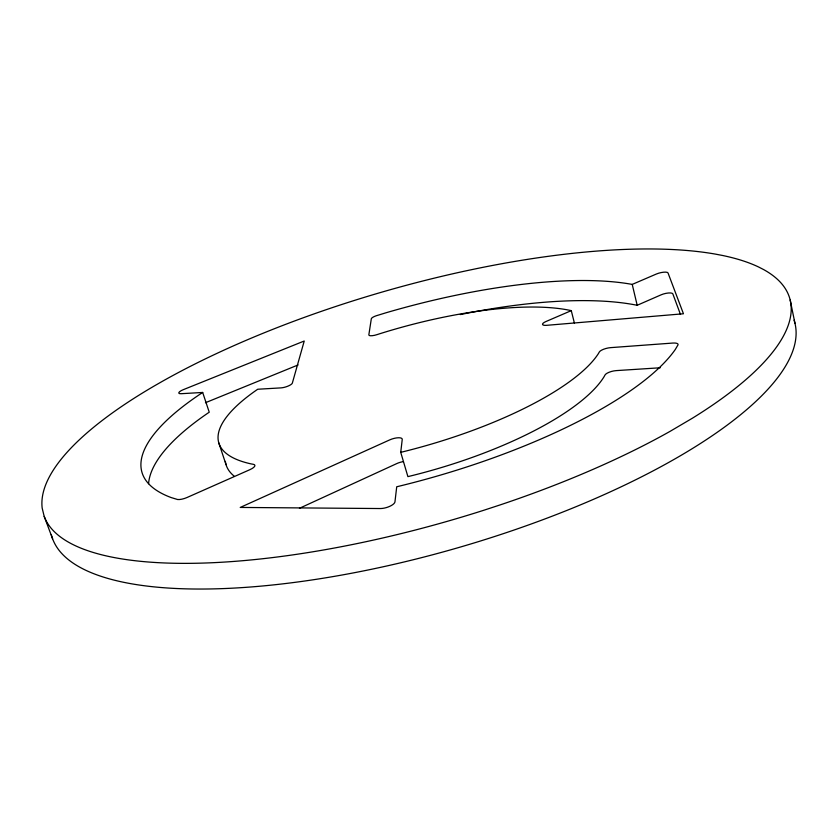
<?xml version="1.0" encoding="UTF-8"?>
<svg xmlns="http://www.w3.org/2000/svg" width="838" height="838" viewBox="0 0 838 838"><rect width="100%" height="100%" fill="white"/><g stroke="black" fill="none" stroke-linecap="round" stroke-linejoin="round"><path stroke-width="1.26" d="M400.732 452.342L402.24 439.405A8.809 2.923 -16.5 0 0 389.89 439.814L240.223 507.44L380.473 508.54A9.731 3.551 -16.9 0 0 389.859 506.288A9.731 3.551 -16.9 0 0 394.96 501.847L396.72 486.773A282.186 85.539 -16.1 0 0 675.323 349.436L677.502 345.717A8.684 2.724 -13 0 0 672.83 343.056L610.682 347.634A8.432 2.619 -13.8 0 0 599.212 352.159L598.521 353.406A200.188 60.263 -16.1 0 1 400.732 452.342L407.897 476.623A199.266 62.682 -16.1 0 0 604.229 376.451L604.91 375.162A8.39 2.724 -13.7 0 1 616.318 370.606L660.218 367.777M299.438 508.299L396.908 463.519A8.768 3.038 -16.5 0 1 403.329 461.644M460.334 314.575A280.866 88.964 -16.1 0 1 637.184 305.283L661.161 294.808A7.521 2.147 -13.2 0 1 672.809 293.803L680.487 314.47M571.275 310.636L545.957 321.53A7.72 2.21 -14.5 0 0 546.533 325.333L683.452 313.768L668.012 272.926A7.552 2.053 -13.4 0 0 656.343 274.036L632.229 284.407A282.186 85.539 -16.1 0 0 385.909 312.804L378.179 315.172A6.851 1.77 -16.2 0 0 371.318 318.775L368.846 334.823A7.092 1.886 -16.3 0 0 377.152 334.592L379.97 333.681A200.188 60.263 -16.1 0 1 571.275 310.636L574.397 323.059M205.446 402.722L298.077 364.959M202.681 392.456L181.165 393.703A7.196 1.896 -18.2 0 1 183.271 389.68L304.236 341.014L292.336 383.113A7.5 2.095 -17.3 0 1 288.052 386.098A7.5 2.095 -17.3 0 1 280.898 387.889L257.737 389.241A200.188 60.263 -16.1 0 0 251.149 463.906L253.181 464.283A8.621 2.744 -18.3 0 1 249.944 469.647L187.073 497.489A8.82 2.818 -19.1 0 1 176.221 499.092L171.245 497.594A282.186 85.539 -16.1 0 1 202.681 392.456L209.238 412.202A280.866 88.964 -16.1 0 0 148.577 483.715M44.194 516.407L45.933 520.388A388.434 119.174 -16.1 0 0 484.144 510.153L500.223 504.885A388.434 119.174 -16.1 0 0 670.086 431.35L692.335 418.246A388.434 119.174 -16.1 0 0 763.544 269.532L758.641 267.018A388.434 119.174 -16.1 0 0 722.597 255.485L715.6 254.144A388.434 119.174 -16.1 0 0 475.858 268.778L465.478 270.967A388.434 119.174 -16.1 0 0 163.043 380.944L155.02 385.532A388.434 119.174 -16.1 0 0 42.183 508.132L44.194 516.407L52.595 538.803M218.781 442.831L226.03 464.629M632.229 284.407L637.184 305.283M790.171 300.014L794.979 323.395M234.137 476.11A199.266 62.682 -16.1 0 1 225.37 461.392M794.078 320.189A386.58 123.919 -16.1 0 1 457.412 547.905A386.58 123.919 -16.1 0 1 51.286 534.55"/></g></svg>
